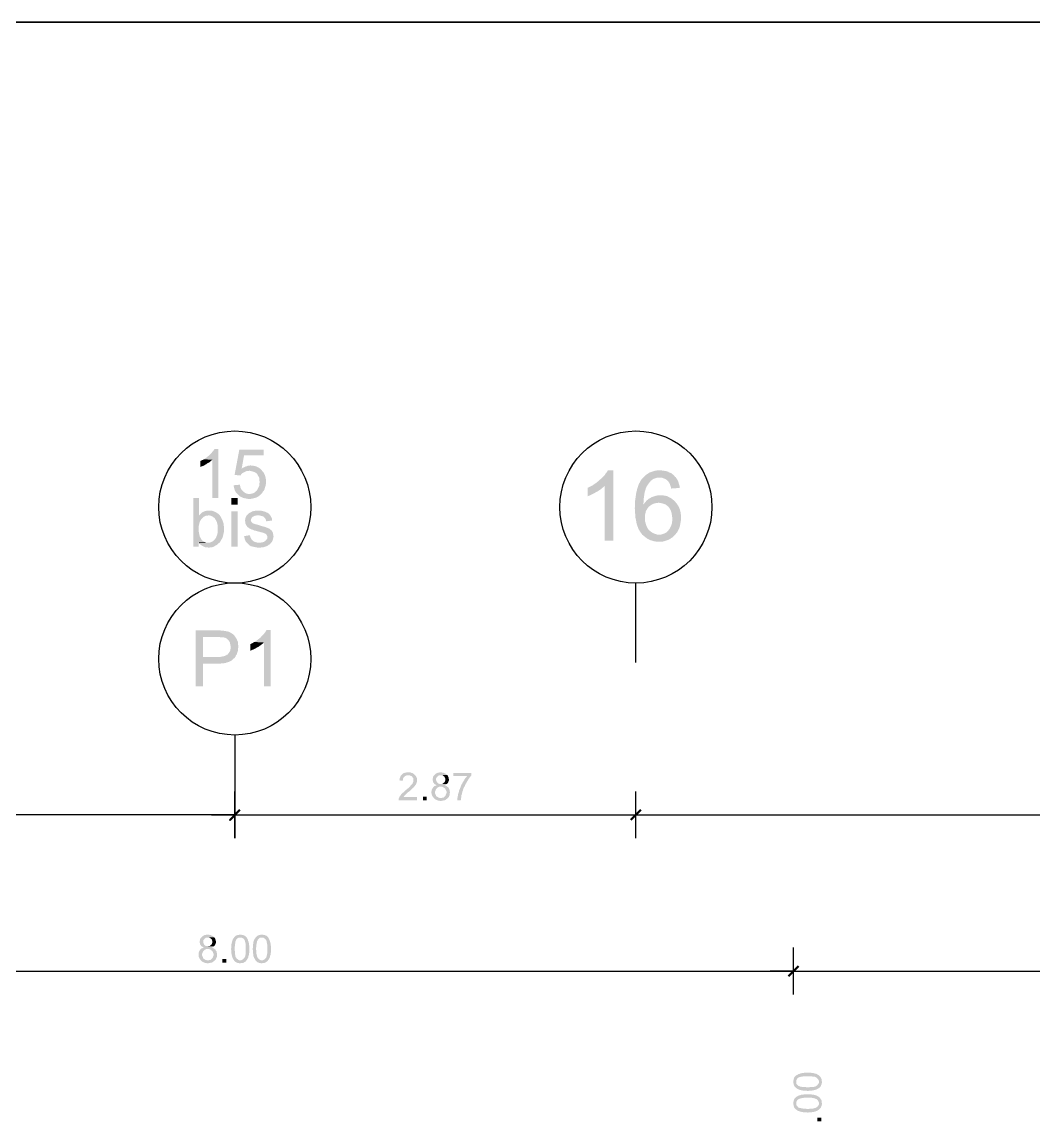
# Model space of a CAD drawing. Header units: millimetres. Extents: x 0.3 to 47.5, y 0.1 to 28.
# Drawn here: x 17.993 to 20.846, y 24.862 to 27.968 of the extents above; entities that cross this region are included whole.
import ezdxf

# ---------------------------------------------------------------- set-up
doc = ezdxf.new("R2010")
doc.units = ezdxf.units.MM
doc.layers.add('PDF _Geometria', color=7, linetype='Continuous')
doc.layers.add('PDF _Riempimenti solidi', color=7, linetype='Continuous')

msp = doc.modelspace()

# ---------------------------------------------------------------- hatches: boundary and pattern name
at = {"layer": 'PDF _Riempimenti solidi', "transparency": 33554559}
for points in [[(18.5467, 26.7649), (18.5358, 26.7649), (18.5358, 26.7641), (18.5342, 26.7616), (18.5317, 26.7582), (18.5292, 26.7557), (18.5267, 26.7524), (18.5242, 26.7499), (18.5208, 26.7466), (18.5183, 26.7449), (18.5158, 26.7424), (18.5125, 26.7399), (18.51, 26.7382), (18.5067, 26.7357), (18.53, 26.7341), (18.53, 26.6266), (18.5467, 26.6266)], [(18.6742, 26.7624), (18.6058, 26.7624), (18.5925, 26.6916), (18.6083, 26.6899), (18.61, 26.6916), (18.6125, 26.6949), (18.6158, 26.6974), (18.6192, 26.6991), (18.6225, 26.7007), (18.6258, 26.7024), (18.63, 26.7024), (18.6333, 26.7032), (18.6683, 26.7057), (18.6658, 26.7082), (18.6125, 26.7091), (18.6192, 26.7466), (18.6742, 26.7466)], [(18.5067, 26.7357), (18.5033, 26.7341), (18.4992, 26.7324), (18.4958, 26.7307), (18.4958, 26.7141), (18.4967, 26.7141), (18.5, 26.7157), (18.5033, 26.7166), (18.5067, 26.7182), (18.51, 26.7207), (18.5142, 26.7224), (18.5142, 26.7232), (18.5183, 26.7257), (18.5217, 26.7274), (18.5242, 26.7299), (18.5275, 26.7324), (18.53, 26.7341)], [(18.6383, 26.7182), (18.6367, 26.7182), (18.6333, 26.7174), (18.63, 26.7174), (18.6258, 26.7157), (18.6225, 26.7149), (18.6192, 26.7132), (18.6158, 26.7116), (18.6125, 26.7091), (18.6658, 26.7082), (18.6625, 26.7107), (18.66, 26.7124), (18.6567, 26.7141), (18.6533, 26.7157), (18.6492, 26.7166), (18.6458, 26.7174), (18.6425, 26.7174)], [(18.6683, 26.7057), (18.6333, 26.7032), (18.635, 26.7032), (18.6392, 26.7024), (18.6425, 26.7016), (18.6458, 26.7007), (18.6492, 26.6991), (18.6525, 26.6974), (18.655, 26.6949), (18.6567, 26.6932), (18.6583, 26.6899), (18.66, 26.6874), (18.6617, 26.6841), (18.6625, 26.6799), (18.6625, 26.6757), (18.6633, 26.6716), (18.6625, 26.6674), (18.6625, 26.6632), (18.6617, 26.6599), (18.66, 26.6566), (18.6583, 26.6532), (18.6567, 26.6499), (18.655, 26.6474), (18.6542, 26.6466), (18.6508, 26.6441), (18.6483, 26.6416), (18.645, 26.6399), (18.6417, 26.6391), (18.6375, 26.6382), (18.6342, 26.6382), (18.6675, 26.6382), (18.67, 26.6407), (18.6708, 26.6416), (18.6725, 26.6449), (18.675, 26.6474), (18.6767, 26.6507), (18.6775, 26.6541), (18.6792, 26.6582), (18.68, 26.6616), (18.6808, 26.6657), (18.6808, 26.6791), (18.68, 26.6832), (18.6792, 26.6866), (18.6783, 26.6899), (18.6767, 26.6932), (18.6733, 26.6999), (18.6708, 26.7024)], [(19.66, 26.7041), (19.6442, 26.7041), (19.6442, 26.7032), (19.6417, 26.6991), (19.6383, 26.6949), (19.6358, 26.6907), (19.6317, 26.6866), (19.6275, 26.6824), (19.6225, 26.6782), (19.62, 26.6757), (19.6158, 26.6724), (19.6117, 26.6691), (19.6067, 26.6657), (19.6025, 26.6624), (19.6358, 26.6607), (19.6358, 26.5066), (19.66, 26.5066)], [(19.7458, 26.6857), (19.7425, 26.6816), (19.7417, 26.6816), (19.7392, 26.6782), (19.7367, 26.6741), (19.735, 26.6707), (19.7325, 26.6666), (19.7308, 26.6624), (19.7292, 26.6574), (19.7275, 26.6524), (19.7267, 26.6474), (19.725, 26.6424), (19.7242, 26.6366), (19.7225, 26.6249), (19.7217, 26.6191), (19.7217, 26.6057), (19.7208, 26.5991), (19.7208, 26.5966), (19.7217, 26.5899), (19.7217, 26.5832), (19.7225, 26.5766), (19.7225, 26.5707), (19.7242, 26.5649), (19.725, 26.5591), (19.7258, 26.5541), (19.7275, 26.5491), (19.7292, 26.5449), (19.7308, 26.5399), (19.7333, 26.5357), (19.735, 26.5324), (19.74, 26.5257), (19.7417, 26.5232), (19.75, 26.5166), (19.7542, 26.5132), (19.7583, 26.5107), (19.7633, 26.5082), (19.7683, 26.5066), (19.7733, 26.5049), (19.7783, 26.5041), (19.7842, 26.5032), (19.7958, 26.5032), (19.8017, 26.5041), (19.8117, 26.5074), (19.8167, 26.5091), (19.8208, 26.5116), (19.8217, 26.5124), (19.8258, 26.5149), (19.83, 26.5182), (19.8342, 26.5224), (19.7892, 26.5232), (19.7842, 26.5232), (19.7742, 26.5266), (19.7692, 26.5291), (19.7683, 26.5299), (19.7642, 26.5332), (19.76, 26.5366), (19.7567, 26.5416), (19.7542, 26.5466), (19.7533, 26.5491), (19.7517, 26.5541), (19.75, 26.5599), (19.7492, 26.5649), (19.7492, 26.5782), (19.7508, 26.5832), (19.7517, 26.5882), (19.7542, 26.5932), (19.7567, 26.5974), (19.76, 26.6016), (19.7633, 26.6041), (19.7675, 26.6074), (19.745, 26.6082), (19.745, 26.6116), (19.7458, 26.6174), (19.7458, 26.6241), (19.7467, 26.6299), (19.7475, 26.6357), (19.7483, 26.6407), (19.7492, 26.6449), (19.7508, 26.6499), (19.7517, 26.6532), (19.7533, 26.6574), (19.7567, 26.6624), (19.7592, 26.6666), (19.7625, 26.6707), (19.7658, 26.6749), (19.77, 26.6782), (19.7742, 26.6807), (19.7792, 26.6824), (19.785, 26.6841), (19.79, 26.6841)], [(19.7917, 26.7041), (19.7825, 26.7041), (19.7775, 26.7032), (19.7725, 26.7016), (19.7625, 26.6982), (19.7583, 26.6957), (19.7533, 26.6924), (19.75, 26.6891), (19.7458, 26.6857), (19.79, 26.6841), (19.7958, 26.6841), (19.8008, 26.6824), (19.8058, 26.6807), (19.8108, 26.6774), (19.8142, 26.6741), (19.815, 26.6732), (19.8175, 26.6699), (19.82, 26.6649), (19.8217, 26.6599), (19.8233, 26.6532), (19.8475, 26.6549), (19.8475, 26.6591), (19.8458, 26.6641), (19.8442, 26.6699), (19.8425, 26.6749), (19.84, 26.6791), (19.8367, 26.6841), (19.8333, 26.6874), (19.83, 26.6916), (19.8275, 26.6932), (19.8233, 26.6966), (19.8183, 26.6982), (19.8142, 26.7007), (19.8092, 26.7024), (19.8033, 26.7032), (19.7975, 26.7041)], [(18.6075, 26.6641), (18.59, 26.6624), (18.59, 26.6607), (18.5908, 26.6566), (18.5925, 26.6499), (18.5958, 26.6432), (18.5983, 26.6399), (18.6008, 26.6374), (18.6033, 26.6349), (18.6058, 26.6332), (18.6083, 26.6307), (18.6117, 26.6291), (18.615, 26.6274), (18.6217, 26.6257), (18.6258, 26.6249), (18.63, 26.6241), (18.6383, 26.6241), (18.6425, 26.6249), (18.6458, 26.6257), (18.6492, 26.6266), (18.6533, 26.6274), (18.6558, 26.6291), (18.6592, 26.6307), (18.6625, 26.6332), (18.665, 26.6357), (18.6675, 26.6382), (18.63, 26.6382), (18.6258, 26.6391), (18.6225, 26.6407), (18.62, 26.6424), (18.6167, 26.6449), (18.615, 26.6466), (18.6125, 26.6491), (18.6108, 26.6524), (18.6092, 26.6557), (18.6083, 26.6599)], [(19.6025, 26.6624), (19.5975, 26.6599), (19.5925, 26.6574), (19.5875, 26.6549), (19.5875, 26.6316), (19.5883, 26.6316), (19.5925, 26.6332), (19.6075, 26.6407), (19.6133, 26.6441), (19.6142, 26.6441), (19.6242, 26.6507), (19.6283, 26.6541), (19.6325, 26.6574), (19.6358, 26.6607)], [(18.4925, 26.6266), (18.4758, 26.6266), (18.4758, 26.4891), (18.4917, 26.4891), (18.4917, 26.5016), (18.51, 26.5016), (18.5067, 26.5032), (18.5042, 26.5049), (18.5008, 26.5074), (18.4983, 26.5107), (18.4967, 26.5141), (18.495, 26.5166), (18.4942, 26.5191), (18.4933, 26.5224), (18.4925, 26.5266), (18.4917, 26.5307), (18.4917, 26.5482), (18.4925, 26.5516), (18.4933, 26.5557), (18.4942, 26.5591), (18.4958, 26.5624), (18.4975, 26.5649), (18.4992, 26.5674), (18.5025, 26.5707), (18.505, 26.5732), (18.5117, 26.5766), (18.515, 26.5766), (18.5183, 26.5774), (18.4925, 26.5774)], [(19.7933, 26.6341), (19.7875, 26.6341), (19.7817, 26.6332), (19.7767, 26.6316), (19.7717, 26.6299), (19.7667, 26.6282), (19.765, 26.6266), (19.76, 26.6241), (19.7558, 26.6207), (19.7525, 26.6174), (19.7483, 26.6124), (19.745, 26.6082), (19.7675, 26.6074), (19.7725, 26.6099), (19.7775, 26.6116), (19.7825, 26.6124), (19.7883, 26.6132), (19.8342, 26.6166), (19.8317, 26.6191), (19.8233, 26.6257), (19.8183, 26.6282), (19.8142, 26.6307), (19.8092, 26.6324), (19.8042, 26.6332), (19.7983, 26.6341)], [(18.52, 26.5907), (18.5142, 26.5907), (18.5108, 26.5899), (18.5075, 26.5891), (18.5042, 26.5874), (18.5008, 26.5857), (18.4983, 26.5832), (18.4958, 26.5807), (18.4925, 26.5774), (18.5217, 26.5774), (18.525, 26.5766), (18.5283, 26.5749), (18.5317, 26.5732), (18.535, 26.5707), (18.5375, 26.5682), (18.5375, 26.5674), (18.5392, 26.5649), (18.5408, 26.5624), (18.5425, 26.5591), (18.5442, 26.5524), (18.545, 26.5482), (18.545, 26.5299), (18.5442, 26.5257), (18.5433, 26.5224), (18.5417, 26.5191), (18.5408, 26.5157), (18.5392, 26.5132), (18.5375, 26.5107), (18.5342, 26.5074), (18.5317, 26.5049), (18.525, 26.5016), (18.5217, 26.5007), (18.5183, 26.5007), (18.4933, 26.4991), (18.4958, 26.4957), (18.4992, 26.4932), (18.5017, 26.4916), (18.505, 26.4899), (18.5083, 26.4882), (18.5117, 26.4874), (18.5158, 26.4874), (18.5192, 26.4866), (18.52, 26.4866), (18.5242, 26.4874), (18.5275, 26.4874), (18.5308, 26.4882), (18.535, 26.4899), (18.5375, 26.4916), (18.5408, 26.4932), (18.5442, 26.4957), (18.5467, 26.4982), (18.55, 26.5007), (18.5508, 26.5016), (18.5525, 26.5041), (18.5542, 26.5074), (18.5558, 26.5099), (18.5575, 26.5132), (18.5592, 26.5166), (18.56, 26.5199), (18.5608, 26.5241), (18.5617, 26.5274), (18.5625, 26.5316), (18.5625, 26.5457), (18.5617, 26.5499), (18.5617, 26.5532), (18.5608, 26.5574), (18.5592, 26.5607), (18.5583, 26.5641), (18.5533, 26.5741), (18.5508, 26.5774), (18.55, 26.5782), (18.5475, 26.5816), (18.5442, 26.5832), (18.5408, 26.5857), (18.5375, 26.5874), (18.535, 26.5882), (18.5317, 26.5899), (18.5275, 26.5907), (18.5242, 26.5907)], [(18.6592, 26.5907), (18.6517, 26.5907), (18.6475, 26.5899), (18.6442, 26.5891), (18.6433, 26.5891), (18.6367, 26.5857), (18.6333, 26.5841), (18.6325, 26.5832), (18.63, 26.5807), (18.6275, 26.5782), (18.66, 26.5774), (18.6617, 26.5774), (18.6658, 26.5766), (18.6725, 26.5749), (18.675, 26.5732), (18.6775, 26.5707), (18.6792, 26.5682), (18.6808, 26.5649), (18.6817, 26.5607), (18.6983, 26.5632), (18.6983, 26.5649), (18.6975, 26.5691), (18.6942, 26.5757), (18.6925, 26.5782), (18.6917, 26.5791), (18.69, 26.5816), (18.6867, 26.5841), (18.6833, 26.5857), (18.6792, 26.5874), (18.6775, 26.5882), (18.6742, 26.5891), (18.6708, 26.5899), (18.6667, 26.5907), (18.6633, 26.5907)], [(19.8342, 26.6166), (19.7883, 26.6132), (19.7925, 26.6124), (19.7975, 26.6116), (19.8025, 26.6099), (19.8075, 26.6082), (19.8117, 26.6049), (19.8158, 26.6016), (19.8175, 26.5991), (19.82, 26.5957), (19.8225, 26.5907), (19.8242, 26.5857), (19.825, 26.5807), (19.8258, 26.5749), (19.8267, 26.5691), (19.8267, 26.5649), (19.8258, 26.5591), (19.825, 26.5532), (19.8233, 26.5482), (19.8208, 26.5432), (19.8183, 26.5391), (19.8158, 26.5357), (19.8133, 26.5332), (19.8092, 26.5291), (19.8042, 26.5266), (19.7992, 26.5249), (19.7942, 26.5232), (19.7892, 26.5232), (19.8342, 26.5224), (19.8375, 26.5266), (19.8408, 26.5307), (19.8433, 26.5357), (19.8442, 26.5382), (19.8467, 26.5432), (19.8483, 26.5491), (19.85, 26.5591), (19.8508, 26.5649), (19.8508, 26.5782), (19.85, 26.5841), (19.8492, 26.5891), (19.8475, 26.5949), (19.8458, 26.5991), (19.8433, 26.6041), (19.8408, 26.6082), (19.8375, 26.6124)], [(18.6275, 26.5782), (18.625, 26.5749), (18.6242, 26.5732), (18.6233, 26.5699), (18.6225, 26.5666), (18.6217, 26.5624), (18.6225, 26.5599), (18.6225, 26.5557), (18.6242, 26.5524), (18.6258, 26.5491), (18.6275, 26.5466), (18.63, 26.5441), (18.6333, 26.5416), (18.6367, 26.5399), (18.6392, 26.5382), (18.6417, 26.5374), (18.645, 26.5366), (18.6483, 26.5349), (18.6525, 26.5341), (18.6575, 26.5324), (18.6625, 26.5316), (18.6667, 26.5299), (18.6717, 26.5291), (18.675, 26.5274), (18.6775, 26.5266), (18.68, 26.5257), (18.6825, 26.5232), (18.6842, 26.5199), (18.685, 26.5166), (18.685, 26.5149), (18.6842, 26.5116), (18.6817, 26.5082), (18.6792, 26.5057), (18.6742, 26.5024), (18.67, 26.5016), (18.6667, 26.5007), (18.6617, 26.5007), (18.6275, 26.4999), (18.63, 26.4974), (18.6325, 26.4949), (18.6333, 26.4941), (18.6358, 26.4924), (18.6383, 26.4907), (18.6417, 26.4899), (18.645, 26.4891), (18.6492, 26.4882), (18.6533, 26.4874), (18.6575, 26.4866), (18.665, 26.4866), (18.6683, 26.4874), (18.6725, 26.4874), (18.6758, 26.4882), (18.68, 26.4899), (18.6833, 26.4907), (18.6867, 26.4924), (18.6892, 26.4949), (18.6925, 26.4966), (18.695, 26.4999), (18.6975, 26.5024), (18.7, 26.5074), (18.7008, 26.5107), (18.7017, 26.5149), (18.7025, 26.5182), (18.7017, 26.5224), (18.7008, 26.5266), (18.7, 26.5299), (18.6983, 26.5332), (18.6967, 26.5349), (18.6933, 26.5374), (18.6908, 26.5399), (18.6867, 26.5416), (18.685, 26.5424), (18.6825, 26.5432), (18.6792, 26.5449), (18.6758, 26.5457), (18.6717, 26.5466), (18.6667, 26.5482), (18.6617, 26.5499), (18.6558, 26.5516), (18.6517, 26.5524), (18.6492, 26.5532), (18.6467, 26.5541), (18.6433, 26.5557), (18.6408, 26.5582), (18.6392, 26.5607), (18.6383, 26.5641), (18.6392, 26.5674), (18.6408, 26.5707), (18.6433, 26.5732), (18.645, 26.5741), (18.6475, 26.5757), (18.6508, 26.5766), (18.655, 26.5774), (18.66, 26.5774)], [(18.51, 26.5016), (18.4917, 26.5016), (18.4933, 26.4991), (18.5183, 26.5007), (18.5133, 26.5007)], [(18.6358, 26.5216), (18.6192, 26.5191), (18.62, 26.5174), (18.6208, 26.5132), (18.6217, 26.5091), (18.6233, 26.5057), (18.625, 26.5024), (18.6275, 26.4999), (18.6617, 26.5007), (18.6575, 26.5007), (18.6533, 26.5016), (18.65, 26.5024), (18.6467, 26.5041), (18.6442, 26.5057), (18.6417, 26.5082), (18.64, 26.5107), (18.6367, 26.5174)], [(18.5425, 26.2532), (18.4825, 26.2532), (18.4825, 26.0957), (18.5033, 26.0957), (18.5033, 26.1599), (18.5533, 26.1599), (18.5583, 26.1607), (18.5625, 26.1607), (18.5675, 26.1616), (18.5717, 26.1632), (18.575, 26.1641), (18.5792, 26.1657), (18.5825, 26.1674), (18.585, 26.1691), (18.5875, 26.1716), (18.59, 26.1741), (18.5925, 26.1757), (18.5033, 26.1782), (18.5033, 26.2349), (18.5442, 26.2349), (18.5942, 26.2357), (18.5917, 26.2391), (18.5892, 26.2416), (18.5858, 26.2441), (18.5825, 26.2457), (18.5792, 26.2482), (18.575, 26.2499), (18.5708, 26.2507), (18.5658, 26.2516), (18.565, 26.2516), (18.5608, 26.2524), (18.5575, 26.2524), (18.5525, 26.2532), (18.5475, 26.2532)], [(18.6942, 26.2541), (18.6817, 26.2541), (18.6817, 26.2532), (18.68, 26.2499), (18.6775, 26.2466), (18.675, 26.2432), (18.6717, 26.2399), (18.6683, 26.2366), (18.665, 26.2324), (18.6625, 26.2307), (18.6592, 26.2282), (18.6558, 26.2257), (18.6525, 26.2232), (18.6483, 26.2207), (18.675, 26.2191), (18.675, 26.0957), (18.6942, 26.0957)], [(18.5942, 26.2357), (18.5442, 26.2349), (18.5467, 26.2349), (18.5525, 26.2341), (18.5608, 26.2341), (18.5633, 26.2332), (18.5667, 26.2324), (18.5708, 26.2299), (18.5733, 26.2274), (18.5767, 26.2241), (18.5767, 26.2232), (18.5792, 26.2199), (18.5808, 26.2116), (18.5817, 26.2074), (18.5817, 26.2041), (18.5808, 26.1999), (18.58, 26.1957), (18.5783, 26.1924), (18.5758, 26.1891), (18.5733, 26.1857), (18.57, 26.1841), (18.5675, 26.1824), (18.5633, 26.1807), (18.5592, 26.1799), (18.555, 26.1791), (18.55, 26.1782), (18.5033, 26.1782), (18.5925, 26.1757), (18.595, 26.1791), (18.5967, 26.1832), (18.5992, 26.1866), (18.6, 26.1907), (18.6017, 26.1949), (18.6025, 26.1991), (18.6025, 26.2032), (18.6033, 26.2074), (18.6033, 26.2082), (18.6025, 26.2124), (18.6025, 26.2174), (18.6017, 26.2216), (18.6, 26.2249), (18.5983, 26.2291), (18.5967, 26.2316)], [(18.6483, 26.2207), (18.6442, 26.2182), (18.6408, 26.2166), (18.6367, 26.2141), (18.6367, 26.1957), (18.6408, 26.1974), (18.6442, 26.1991), (18.6483, 26.2007), (18.6525, 26.2032), (18.6567, 26.2057), (18.6575, 26.2057), (18.6617, 26.2082), (18.6658, 26.2116), (18.6692, 26.2141), (18.6725, 26.2166), (18.675, 26.2191)], [(19.1017, 25.8449), (19.0825, 25.8449), (19.0858, 25.8449), (19.0875, 25.8441), (19.0892, 25.8432), (19.0917, 25.8424), (19.0925, 25.8416), (19.0933, 25.8407), (19.0942, 25.8391), (19.0958, 25.8374), (19.0967, 25.8357), (19.0967, 25.8282), (19.0958, 25.8257), (19.095, 25.8241), (19.0942, 25.8216), (19.0925, 25.8199), (19.0917, 25.8191), (19.0908, 25.8174), (19.0892, 25.8166), (19.0883, 25.8149), (19.0817, 25.8082), (19.0792, 25.8066), (19.0775, 25.8049), (19.075, 25.8032), (19.0733, 25.8016), (19.0717, 25.7999), (19.07, 25.7982), (19.0683, 25.7966), (19.0667, 25.7957), (19.0633, 25.7924), (19.0625, 25.7916), (19.0617, 25.7899), (19.06, 25.7882), (19.0592, 25.7866), (19.0575, 25.7849), (19.0567, 25.7824), (19.0558, 25.7807), (19.055, 25.7782), (19.055, 25.7741), (19.1067, 25.7741), (19.1067, 25.7832), (19.0683, 25.7832), (19.07, 25.7849), (19.0708, 25.7866), (19.0725, 25.7882), (19.0733, 25.7891), (19.0742, 25.7899), (19.0758, 25.7916), (19.0775, 25.7932), (19.0792, 25.7949), (19.0808, 25.7966), (19.0833, 25.7982), (19.0842, 25.7991), (19.0867, 25.8007), (19.0883, 25.8024), (19.09, 25.8041), (19.0933, 25.8074), (19.095, 25.8091), (19.0967, 25.8099), (19.0975, 25.8116), (19.0983, 25.8124), (19.0992, 25.8132), (19.1008, 25.8149), (19.1017, 25.8166), (19.1033, 25.8182), (19.105, 25.8216), (19.105, 25.8224), (19.1058, 25.8249), (19.1067, 25.8266), (19.1067, 25.8357), (19.1058, 25.8382), (19.105, 25.8399), (19.1042, 25.8416), (19.1033, 25.8432)], [(19.0825, 25.8532), (19.0775, 25.8532), (19.0758, 25.8524), (19.0733, 25.8524), (19.0717, 25.8516), (19.0692, 25.8507), (19.0675, 25.8499), (19.0658, 25.8482), (19.0642, 25.8474), (19.0633, 25.8457), (19.0617, 25.8449), (19.0608, 25.8432), (19.06, 25.8416), (19.0592, 25.8391), (19.0583, 25.8374), (19.0575, 25.8349), (19.0575, 25.8324), (19.0567, 25.8307), (19.0667, 25.8291), (19.0667, 25.8316), (19.0675, 25.8341), (19.0675, 25.8357), (19.0683, 25.8374), (19.07, 25.8391), (19.0708, 25.8407), (19.0717, 25.8416), (19.0742, 25.8432), (19.0775, 25.8449), (19.1017, 25.8449), (19.1, 25.8466), (19.0983, 25.8482), (19.0967, 25.8491), (19.095, 25.8507), (19.0933, 25.8516), (19.0917, 25.8516), (19.0892, 25.8524), (19.0875, 25.8532), (19.085, 25.8532)], [(19.1733, 25.8532), (19.1708, 25.8532), (19.1683, 25.8524), (19.1658, 25.8524), (19.1642, 25.8516), (19.1625, 25.8507), (19.16, 25.8499), (19.1583, 25.8482), (19.1575, 25.8474), (19.1567, 25.8466), (19.155, 25.8449), (19.1533, 25.8432), (19.1525, 25.8416), (19.1517, 25.8391), (19.1517, 25.8374), (19.1508, 25.8349), (19.1508, 25.8307), (19.1517, 25.8291), (19.1517, 25.8266), (19.1525, 25.8249), (19.1542, 25.8232), (19.155, 25.8216), (19.1567, 25.8199), (19.1583, 25.8191), (19.1608, 25.8174), (19.1625, 25.8166), (19.16, 25.8157), (19.1583, 25.8149), (19.1558, 25.8141), (19.1542, 25.8124), (19.1533, 25.8116), (19.1517, 25.8099), (19.1517, 25.8091), (19.15, 25.8074), (19.1492, 25.8057), (19.1483, 25.8032), (19.1483, 25.8016), (19.1475, 25.7991), (19.1475, 25.7949), (19.1483, 25.7924), (19.1483, 25.7907), (19.1492, 25.7882), (19.1508, 25.7849), (19.1525, 25.7832), (19.1533, 25.7816), (19.155, 25.7799), (19.1742, 25.7807), (19.1717, 25.7807), (19.1692, 25.7816), (19.1675, 25.7816), (19.1658, 25.7832), (19.1642, 25.7841), (19.1625, 25.7849), (19.1608, 25.7866), (19.16, 25.7891), (19.1592, 25.7907), (19.1583, 25.7924), (19.1575, 25.7949), (19.1575, 25.7982), (19.1583, 25.8007), (19.1592, 25.8024), (19.16, 25.8049), (19.1608, 25.8066), (19.1625, 25.8082), (19.1633, 25.8091), (19.165, 25.8107), (19.1675, 25.8116), (19.1692, 25.8124), (19.1925, 25.8124), (19.1908, 25.8141), (19.1892, 25.8149), (19.1867, 25.8157), (19.185, 25.8166), (19.1875, 25.8174), (19.1892, 25.8191), (19.1908, 25.8199), (19.1742, 25.8207), (19.17, 25.8207), (19.1675, 25.8216), (19.1658, 25.8224), (19.1642, 25.8241), (19.1633, 25.8249), (19.1625, 25.8266), (19.1617, 25.8291), (19.1608, 25.8307), (19.1608, 25.8366), (19.1617, 25.8382), (19.1633, 25.8399), (19.1642, 25.8416), (19.1658, 25.8424), (19.1675, 25.8441), (19.1692, 25.8449), (19.1733, 25.8449), (19.1917, 25.8457), (19.19, 25.8474), (19.1892, 25.8474), (19.1883, 25.8491), (19.1858, 25.8499), (19.1842, 25.8507), (19.1808, 25.8524), (19.1783, 25.8524), (19.1758, 25.8532)], [(19.1917, 25.8457), (19.1733, 25.8449), (19.1775, 25.8449), (19.1792, 25.8441), (19.1808, 25.8432), (19.1825, 25.8416), (19.1842, 25.8407), (19.185, 25.8391), (19.1858, 25.8366), (19.1867, 25.8349), (19.1867, 25.8316), (19.1858, 25.8291), (19.1858, 25.8274), (19.1842, 25.8257), (19.1833, 25.8241), (19.1817, 25.8232), (19.18, 25.8216), (19.1783, 25.8207), (19.1742, 25.8207), (19.1908, 25.8199), (19.1925, 25.8216), (19.1933, 25.8232), (19.1942, 25.8241), (19.195, 25.8257), (19.1958, 25.8282), (19.1967, 25.8299), (19.1967, 25.8341), (19.1958, 25.8357), (19.1958, 25.8382), (19.195, 25.8399), (19.1942, 25.8424), (19.1933, 25.8441)], [(19.26, 25.8516), (19.2092, 25.8516), (19.2092, 25.8424), (19.2483, 25.8424), (19.2475, 25.8424), (19.2467, 25.8407), (19.2433, 25.8374), (19.2425, 25.8357), (19.2408, 25.8341), (19.24, 25.8316), (19.2392, 25.8299), (19.2375, 25.8282), (19.2367, 25.8257), (19.235, 25.8241), (19.2342, 25.8216), (19.2333, 25.8207), (19.2325, 25.8191), (19.2317, 25.8174), (19.2308, 25.8149), (19.23, 25.8132), (19.2292, 25.8107), (19.2283, 25.8091), (19.2275, 25.8066), (19.2267, 25.8049), (19.2258, 25.8024), (19.225, 25.8007), (19.225, 25.7982), (19.2242, 25.7966), (19.2242, 25.7957), (19.2233, 25.7932), (19.2225, 25.7907), (19.2225, 25.7882), (19.2217, 25.7857), (19.2217, 25.7841), (19.2208, 25.7816), (19.2208, 25.7757), (19.22, 25.7741), (19.23, 25.7741), (19.2308, 25.7766), (19.2308, 25.7807), (19.2317, 25.7832), (19.2317, 25.7874), (19.2325, 25.7899), (19.2333, 25.7916), (19.2333, 25.7941), (19.2342, 25.7957), (19.2342, 25.7966), (19.235, 25.7991), (19.2358, 25.8007), (19.2367, 25.8032), (19.2367, 25.8049), (19.2375, 25.8074), (19.2383, 25.8091), (19.2392, 25.8107), (19.2408, 25.8132), (19.2417, 25.8149), (19.2425, 25.8174), (19.2433, 25.8191), (19.2442, 25.8207), (19.2458, 25.8232), (19.2475, 25.8266), (19.2492, 25.8291), (19.25, 25.8307), (19.2517, 25.8332), (19.2525, 25.8349), (19.2542, 25.8366), (19.255, 25.8382), (19.2567, 25.8399), (19.2575, 25.8416), (19.2592, 25.8432), (19.26, 25.8441)], [(19.1925, 25.8124), (19.1733, 25.8124), (19.1775, 25.8124), (19.18, 25.8116), (19.1817, 25.8107), (19.1833, 25.8091), (19.185, 25.8082), (19.1867, 25.8066), (19.1875, 25.8049), (19.1883, 25.8032), (19.1892, 25.8007), (19.19, 25.7991), (19.19, 25.7949), (19.1892, 25.7924), (19.1883, 25.7907), (19.1875, 25.7882), (19.1867, 25.7866), (19.185, 25.7849), (19.1842, 25.7841), (19.1825, 25.7824), (19.18, 25.7816), (19.1783, 25.7816), (19.1758, 25.7807), (19.1742, 25.7807), (19.155, 25.7799), (19.1558, 25.7791), (19.1575, 25.7774), (19.1608, 25.7757), (19.1625, 25.7749), (19.165, 25.7741), (19.1667, 25.7732), (19.1692, 25.7732), (19.1717, 25.7724), (19.175, 25.7724), (19.1775, 25.7732), (19.18, 25.7732), (19.1817, 25.7741), (19.1842, 25.7741), (19.1858, 25.7749), (19.1875, 25.7757), (19.1892, 25.7774), (19.1908, 25.7782), (19.1925, 25.7799), (19.1942, 25.7807), (19.195, 25.7824), (19.1967, 25.7841), (19.1975, 25.7866), (19.1983, 25.7882), (19.1992, 25.7899), (19.1992, 25.7941), (19.2, 25.7966), (19.1992, 25.7991), (19.1992, 25.8016), (19.1983, 25.8032), (19.1983, 25.8057), (19.1967, 25.8074), (19.1958, 25.8091), (19.1958, 25.8099), (19.1942, 25.8116)], [(18.5167, 25.3957), (18.5142, 25.3957), (18.5117, 25.3949), (18.5092, 25.3949), (18.5075, 25.3941), (18.5058, 25.3932), (18.5033, 25.3924), (18.5017, 25.3907), (18.5008, 25.3899), (18.5, 25.3891), (18.4983, 25.3874), (18.4967, 25.3857), (18.4958, 25.3841), (18.495, 25.3816), (18.495, 25.3799), (18.4942, 25.3774), (18.4942, 25.3732), (18.495, 25.3716), (18.495, 25.3691), (18.4958, 25.3674), (18.4975, 25.3657), (18.4983, 25.3641), (18.5, 25.3624), (18.5017, 25.3616), (18.5042, 25.3599), (18.5058, 25.3591), (18.5033, 25.3582), (18.5017, 25.3574), (18.4992, 25.3566), (18.4975, 25.3549), (18.4967, 25.3541), (18.495, 25.3524), (18.495, 25.3516), (18.4933, 25.3499), (18.4925, 25.3482), (18.4917, 25.3457), (18.4917, 25.3441), (18.4908, 25.3416), (18.4908, 25.3374), (18.4917, 25.3349), (18.4917, 25.3332), (18.4925, 25.3307), (18.4933, 25.3291), (18.4942, 25.3274), (18.4958, 25.3257), (18.4967, 25.3241), (18.4983, 25.3224), (18.5175, 25.3232), (18.515, 25.3232), (18.5125, 25.3241), (18.5108, 25.3241), (18.5092, 25.3257), (18.5058, 25.3274), (18.5042, 25.3291), (18.5033, 25.3316), (18.5025, 25.3332), (18.5017, 25.3349), (18.5008, 25.3374), (18.5008, 25.3407), (18.5017, 25.3432), (18.5025, 25.3449), (18.5033, 25.3474), (18.5042, 25.3491), (18.5058, 25.3507), (18.5067, 25.3516), (18.5083, 25.3532), (18.5108, 25.3541), (18.5125, 25.3549), (18.5358, 25.3549), (18.5342, 25.3566), (18.5325, 25.3574), (18.53, 25.3582), (18.5283, 25.3591), (18.5308, 25.3599), (18.5325, 25.3616), (18.5342, 25.3624), (18.5175, 25.3632), (18.5133, 25.3632), (18.5108, 25.3641), (18.5092, 25.3649), (18.5075, 25.3666), (18.5067, 25.3674), (18.5058, 25.3691), (18.505, 25.3716), (18.5042, 25.3732), (18.5042, 25.3791), (18.505, 25.3807), (18.5067, 25.3824), (18.5075, 25.3841), (18.5092, 25.3849), (18.5108, 25.3866), (18.5125, 25.3874), (18.5167, 25.3874), (18.535, 25.3882), (18.5333, 25.3899), (18.5325, 25.3899), (18.5317, 25.3916), (18.5292, 25.3924), (18.5275, 25.3932), (18.5258, 25.3941), (18.5242, 25.3949), (18.5217, 25.3949), (18.5192, 25.3957)], [(18.535, 25.3882), (18.5167, 25.3874), (18.5208, 25.3874), (18.5225, 25.3866), (18.5242, 25.3857), (18.5258, 25.3841), (18.5275, 25.3832), (18.5283, 25.3816), (18.5292, 25.3791), (18.53, 25.3774), (18.53, 25.3741), (18.5292, 25.3716), (18.5292, 25.3699), (18.5275, 25.3682), (18.5267, 25.3666), (18.525, 25.3657), (18.5233, 25.3641), (18.5217, 25.3632), (18.5175, 25.3632), (18.5342, 25.3624), (18.5358, 25.3641), (18.5367, 25.3657), (18.5375, 25.3666), (18.5383, 25.3682), (18.5392, 25.3707), (18.54, 25.3724), (18.54, 25.3766), (18.5392, 25.3782), (18.5392, 25.3807), (18.5383, 25.3824), (18.5375, 25.3849), (18.5367, 25.3866)], [(18.5908, 25.3874), (18.59, 25.3857), (18.5883, 25.3841), (18.5875, 25.3824), (18.5867, 25.3799), (18.5858, 25.3782), (18.5858, 25.3774), (18.585, 25.3757), (18.585, 25.3741), (18.5842, 25.3716), (18.5842, 25.3699), (18.5833, 25.3674), (18.5833, 25.3582), (18.5825, 25.3557), (18.5825, 25.3541), (18.5833, 25.3516), (18.5833, 25.3432), (18.5842, 25.3416), (18.5842, 25.3391), (18.585, 25.3366), (18.585, 25.3349), (18.5858, 25.3332), (18.5867, 25.3307), (18.5875, 25.3291), (18.5883, 25.3274), (18.5892, 25.3257), (18.59, 25.3249), (18.5908, 25.3232), (18.5917, 25.3224), (18.6083, 25.3232), (18.6058, 25.3232), (18.6042, 25.3241), (18.6025, 25.3249), (18.6008, 25.3266), (18.5992, 25.3274), (18.5975, 25.3299), (18.5967, 25.3307), (18.5958, 25.3324), (18.595, 25.3341), (18.595, 25.3357), (18.5942, 25.3374), (18.5942, 25.3391), (18.5933, 25.3416), (18.5933, 25.3491), (18.5925, 25.3524), (18.5925, 25.3599), (18.5933, 25.3632), (18.5933, 25.3682), (18.5942, 25.3699), (18.5942, 25.3724), (18.595, 25.3741), (18.595, 25.3766), (18.5958, 25.3782), (18.5967, 25.3791), (18.5967, 25.3807), (18.5975, 25.3824), (18.5992, 25.3832), (18.6008, 25.3849), (18.6025, 25.3866), (18.6042, 25.3874), (18.6083, 25.3874)], [(18.6083, 25.3957), (18.6058, 25.3957), (18.6042, 25.3949), (18.6017, 25.3949), (18.6, 25.3941), (18.5975, 25.3932), (18.5958, 25.3924), (18.5908, 25.3874), (18.6117, 25.3874), (18.6133, 25.3866), (18.6167, 25.3849), (18.6183, 25.3832), (18.62, 25.3816), (18.62, 25.3807), (18.6208, 25.3799), (18.6217, 25.3782), (18.6217, 25.3766), (18.6225, 25.3749), (18.6225, 25.3732), (18.6233, 25.3716), (18.6233, 25.3691), (18.6242, 25.3666), (18.6242, 25.3432), (18.6233, 25.3416), (18.6233, 25.3391), (18.6225, 25.3374), (18.6225, 25.3349), (18.6217, 25.3332), (18.6208, 25.3324), (18.6208, 25.3307), (18.6192, 25.3291), (18.6175, 25.3274), (18.6158, 25.3257), (18.6142, 25.3249), (18.6125, 25.3241), (18.6108, 25.3232), (18.6083, 25.3232), (18.5917, 25.3224), (18.5933, 25.3207), (18.5942, 25.3199), (18.5958, 25.3182), (18.5983, 25.3174), (18.6017, 25.3157), (18.6042, 25.3157), (18.6058, 25.3149), (18.6092, 25.3149), (18.6108, 25.3157), (18.6158, 25.3157), (18.6192, 25.3174), (18.6217, 25.3191), (18.6225, 25.3199), (18.6233, 25.3199), (18.625, 25.3216), (18.6258, 25.3232), (18.6275, 25.3249), (18.6283, 25.3266), (18.63, 25.3291), (18.6308, 25.3307), (18.6317, 25.3332), (18.6317, 25.3349), (18.6325, 25.3374), (18.6333, 25.3391), (18.6333, 25.3432), (18.6342, 25.3457), (18.6342, 25.3641), (18.6333, 25.3666), (18.6333, 25.3707), (18.6325, 25.3724), (18.6325, 25.3741), (18.6317, 25.3757), (18.6308, 25.3782), (18.6308, 25.3799), (18.6292, 25.3824), (18.6267, 25.3874), (18.6233, 25.3907), (18.6217, 25.3924), (18.62, 25.3932), (18.6192, 25.3932), (18.6175, 25.3941), (18.615, 25.3949), (18.6133, 25.3949), (18.6108, 25.3957)], [(18.6517, 25.3874), (18.6508, 25.3857), (18.6492, 25.3841), (18.6483, 25.3824), (18.6475, 25.3799), (18.6467, 25.3782), (18.6467, 25.3774), (18.6458, 25.3757), (18.6458, 25.3741), (18.645, 25.3716), (18.645, 25.3699), (18.6442, 25.3674), (18.6442, 25.3582), (18.6433, 25.3557), (18.6433, 25.3541), (18.6442, 25.3516), (18.6442, 25.3432), (18.645, 25.3416), (18.645, 25.3391), (18.6458, 25.3366), (18.6458, 25.3349), (18.6467, 25.3332), (18.6475, 25.3307), (18.6483, 25.3291), (18.6492, 25.3274), (18.65, 25.3257), (18.6508, 25.3249), (18.6517, 25.3232), (18.6525, 25.3224), (18.6692, 25.3232), (18.6667, 25.3232), (18.665, 25.3241), (18.6633, 25.3249), (18.6617, 25.3266), (18.66, 25.3274), (18.6583, 25.3299), (18.6575, 25.3307), (18.6567, 25.3324), (18.6558, 25.3341), (18.6558, 25.3357), (18.655, 25.3374), (18.655, 25.3391), (18.6542, 25.3416), (18.6542, 25.3491), (18.6533, 25.3524), (18.6533, 25.3599), (18.6542, 25.3632), (18.6542, 25.3682), (18.655, 25.3699), (18.655, 25.3724), (18.6558, 25.3741), (18.6558, 25.3766), (18.6567, 25.3782), (18.6575, 25.3791), (18.6575, 25.3807), (18.6583, 25.3824), (18.66, 25.3832), (18.6617, 25.3849), (18.6633, 25.3866), (18.665, 25.3874), (18.6692, 25.3874)], [(18.6692, 25.3957), (18.6667, 25.3957), (18.665, 25.3949), (18.6625, 25.3949), (18.6608, 25.3941), (18.6583, 25.3932), (18.6567, 25.3924), (18.6517, 25.3874), (18.6725, 25.3874), (18.6742, 25.3866), (18.6775, 25.3849), (18.6792, 25.3832), (18.6808, 25.3816), (18.6808, 25.3807), (18.6817, 25.3799), (18.6825, 25.3782), (18.6825, 25.3766), (18.6833, 25.3749), (18.6833, 25.3732), (18.6842, 25.3716), (18.6842, 25.3691), (18.685, 25.3666), (18.685, 25.3432), (18.6842, 25.3416), (18.6842, 25.3391), (18.6833, 25.3374), (18.6833, 25.3349), (18.6825, 25.3332), (18.6817, 25.3324), (18.6817, 25.3307), (18.68, 25.3291), (18.6783, 25.3274), (18.6767, 25.3257), (18.6733, 25.3241), (18.6717, 25.3232), (18.6692, 25.3232), (18.6525, 25.3224), (18.6542, 25.3207), (18.655, 25.3199), (18.6567, 25.3182), (18.6592, 25.3174), (18.6625, 25.3157), (18.665, 25.3157), (18.6667, 25.3149), (18.67, 25.3149), (18.6717, 25.3157), (18.6767, 25.3157), (18.6783, 25.3166), (18.68, 25.3174), (18.6825, 25.3191), (18.6833, 25.3199), (18.6842, 25.3199), (18.6858, 25.3216), (18.6867, 25.3232), (18.6883, 25.3249), (18.6892, 25.3266), (18.6908, 25.3291), (18.6917, 25.3307), (18.6925, 25.3332), (18.6925, 25.3349), (18.6933, 25.3374), (18.6942, 25.3391), (18.6942, 25.3432), (18.695, 25.3457), (18.695, 25.3641), (18.6942, 25.3666), (18.6942, 25.3707), (18.6933, 25.3724), (18.6933, 25.3741), (18.6925, 25.3757), (18.6917, 25.3782), (18.6917, 25.3799), (18.69, 25.3824), (18.6875, 25.3874), (18.6858, 25.3891), (18.6842, 25.3907), (18.6825, 25.3924), (18.6808, 25.3932), (18.68, 25.3932), (18.6783, 25.3941), (18.6758, 25.3949), (18.6742, 25.3949), (18.6717, 25.3957)], [(18.5358, 25.3549), (18.5167, 25.3549), (18.5208, 25.3549), (18.5233, 25.3541), (18.525, 25.3532), (18.5267, 25.3516), (18.5283, 25.3507), (18.53, 25.3491), (18.5317, 25.3457), (18.5325, 25.3432), (18.5333, 25.3416), (18.5333, 25.3374), (18.5325, 25.3349), (18.5317, 25.3332), (18.5308, 25.3307), (18.53, 25.3291), (18.5283, 25.3274), (18.5275, 25.3266), (18.5258, 25.3249), (18.5233, 25.3241), (18.5217, 25.3241), (18.5192, 25.3232), (18.5175, 25.3232), (18.4983, 25.3224), (18.4992, 25.3216), (18.5008, 25.3199), (18.5025, 25.3191), (18.5042, 25.3182), (18.5058, 25.3174), (18.5083, 25.3166), (18.51, 25.3157), (18.5125, 25.3157), (18.515, 25.3149), (18.5183, 25.3149), (18.5208, 25.3157), (18.5233, 25.3157), (18.525, 25.3166), (18.5275, 25.3166), (18.5292, 25.3174), (18.5308, 25.3182), (18.5325, 25.3199), (18.5342, 25.3207), (18.5358, 25.3224), (18.5375, 25.3232), (18.5383, 25.3249), (18.54, 25.3266), (18.5408, 25.3291), (18.5417, 25.3307), (18.5425, 25.3324), (18.5425, 25.3366), (18.5433, 25.3391), (18.5425, 25.3416), (18.5425, 25.3441), (18.5417, 25.3457), (18.5417, 25.3482), (18.54, 25.3499), (18.5392, 25.3516), (18.5392, 25.3524), (18.5375, 25.3541)], [(20.1675, 24.9807), (20.1675, 24.9782), (20.1683, 24.9766), (20.1683, 24.9741), (20.1692, 24.9724), (20.17, 24.9699), (20.1708, 24.9682), (20.1725, 24.9666), (20.1742, 24.9649), (20.1758, 24.9632), (20.1758, 24.9841), (20.1767, 24.9857), (20.1775, 24.9874), (20.1783, 24.9891), (20.18, 24.9907), (20.1817, 24.9924), (20.1825, 24.9924), (20.1833, 24.9932), (20.185, 24.9941), (20.1867, 24.9941), (20.1883, 24.9949), (20.19, 24.9949), (20.1917, 24.9957), (20.1942, 24.9957), (20.1967, 24.9966), (20.22, 24.9966), (20.2217, 24.9957), (20.2242, 24.9957), (20.2258, 24.9949), (20.2283, 24.9949), (20.23, 24.9941), (20.2308, 24.9932), (20.2325, 24.9932), (20.2333, 24.9924), (20.2342, 24.9916), (20.2358, 24.9899), (20.2375, 24.9882), (20.24, 24.9832), (20.24, 24.9807), (20.2408, 24.9641), (20.2425, 24.9657), (20.2433, 24.9666), (20.245, 24.9682), (20.2458, 24.9707), (20.2475, 24.9741), (20.2475, 24.9766), (20.2483, 24.9782), (20.2483, 24.9816), (20.2475, 24.9832), (20.2475, 24.9882), (20.2458, 24.9916), (20.2442, 24.9941), (20.2433, 24.9949), (20.2433, 24.9957), (20.2417, 24.9974), (20.24, 24.9982), (20.2383, 24.9999), (20.2367, 25.0007), (20.2342, 25.0024), (20.2325, 25.0032), (20.23, 25.0041), (20.2283, 25.0041), (20.2258, 25.0049), (20.2242, 25.0057), (20.22, 25.0057), (20.2175, 25.0066), (20.1992, 25.0066), (20.1967, 25.0057), (20.1925, 25.0057), (20.1908, 25.0049), (20.1892, 25.0049), (20.1875, 25.0041), (20.185, 25.0032), (20.1833, 25.0032), (20.1808, 25.0016), (20.1792, 25.0007), (20.1775, 24.9999), (20.1758, 24.9991), (20.1742, 24.9974), (20.1725, 24.9957), (20.1708, 24.9941), (20.17, 24.9924), (20.17, 24.9916), (20.1692, 24.9899), (20.1683, 24.9874), (20.1683, 24.9857), (20.1675, 24.9832)], [(20.1758, 24.9632), (20.1775, 24.9624), (20.1792, 24.9607), (20.1808, 24.9599), (20.1833, 24.9591), (20.185, 24.9582), (20.1858, 24.9582), (20.1875, 24.9574), (20.1892, 24.9574), (20.1917, 24.9566), (20.1933, 24.9566), (20.1958, 24.9557), (20.205, 24.9557), (20.2075, 24.9549), (20.2092, 24.9549), (20.2117, 24.9557), (20.22, 24.9557), (20.2217, 24.9566), (20.2242, 24.9566), (20.2267, 24.9574), (20.2283, 24.9574), (20.23, 24.9582), (20.2325, 24.9591), (20.2342, 24.9599), (20.2358, 24.9607), (20.2375, 24.9616), (20.2383, 24.9624), (20.24, 24.9632), (20.2408, 24.9641), (20.24, 24.9807), (20.24, 24.9782), (20.2392, 24.9766), (20.2383, 24.9749), (20.2367, 24.9732), (20.2358, 24.9716), (20.2333, 24.9699), (20.2325, 24.9691), (20.2308, 24.9682), (20.2292, 24.9674), (20.2275, 24.9674), (20.2258, 24.9666), (20.2242, 24.9666), (20.2217, 24.9657), (20.2142, 24.9657), (20.2108, 24.9649), (20.2058, 24.9649), (20.2033, 24.9657), (20.195, 24.9657), (20.1933, 24.9666), (20.1908, 24.9666), (20.1892, 24.9674), (20.1867, 24.9674), (20.185, 24.9682), (20.1842, 24.9691), (20.1825, 24.9691), (20.1808, 24.9699), (20.18, 24.9716), (20.1783, 24.9732), (20.1767, 24.9749), (20.1758, 24.9766), (20.1758, 24.9807)], [(20.1675, 24.9199), (20.1675, 24.9174), (20.1683, 24.9157), (20.1683, 24.9132), (20.1692, 24.9116), (20.17, 24.9091), (20.1708, 24.9074), (20.1725, 24.9057), (20.1742, 24.9041), (20.1758, 24.9024), (20.1758, 24.9232), (20.1767, 24.9249), (20.1775, 24.9266), (20.1783, 24.9282), (20.18, 24.9299), (20.1817, 24.9316), (20.1825, 24.9316), (20.1833, 24.9324), (20.185, 24.9332), (20.1867, 24.9332), (20.1883, 24.9341), (20.19, 24.9341), (20.1917, 24.9349), (20.1942, 24.9349), (20.1967, 24.9357), (20.22, 24.9357), (20.2217, 24.9349), (20.2242, 24.9349), (20.2258, 24.9341), (20.2283, 24.9341), (20.23, 24.9332), (20.2308, 24.9324), (20.2325, 24.9324), (20.2333, 24.9316), (20.2342, 24.9307), (20.2358, 24.9291), (20.2375, 24.9274), (20.24, 24.9224), (20.24, 24.9199), (20.2408, 24.9032), (20.2425, 24.9049), (20.2433, 24.9057), (20.245, 24.9074), (20.2458, 24.9099), (20.2475, 24.9132), (20.2475, 24.9157), (20.2483, 24.9174), (20.2483, 24.9207), (20.2475, 24.9224), (20.2475, 24.9274), (20.2458, 24.9307), (20.2442, 24.9332), (20.2433, 24.9341), (20.2433, 24.9349), (20.2417, 24.9366), (20.24, 24.9374), (20.2383, 24.9391), (20.2367, 24.9399), (20.2342, 24.9416), (20.2325, 24.9424), (20.23, 24.9432), (20.2283, 24.9432), (20.2258, 24.9441), (20.2242, 24.9449), (20.22, 24.9449), (20.2175, 24.9457), (20.1992, 24.9457), (20.1967, 24.9449), (20.1925, 24.9449), (20.1908, 24.9441), (20.1892, 24.9441), (20.1875, 24.9432), (20.185, 24.9424), (20.1833, 24.9424), (20.1808, 24.9407), (20.1792, 24.9399), (20.1775, 24.9391), (20.1758, 24.9382), (20.1725, 24.9349), (20.1708, 24.9332), (20.17, 24.9316), (20.17, 24.9307), (20.1692, 24.9291), (20.1683, 24.9266), (20.1683, 24.9249), (20.1675, 24.9224)], [(20.1758, 24.9024), (20.1775, 24.9016), (20.1792, 24.8999), (20.1808, 24.8991), (20.1833, 24.8982), (20.185, 24.8974), (20.1858, 24.8974), (20.1875, 24.8966), (20.1892, 24.8966), (20.1917, 24.8957), (20.1933, 24.8957), (20.1958, 24.8949), (20.205, 24.8949), (20.2075, 24.8941), (20.2092, 24.8941), (20.2117, 24.8949), (20.22, 24.8949), (20.2217, 24.8957), (20.2242, 24.8957), (20.2267, 24.8966), (20.2283, 24.8966), (20.23, 24.8974), (20.2325, 24.8982), (20.2342, 24.8991), (20.2358, 24.8999), (20.2375, 24.9007), (20.2383, 24.9016), (20.24, 24.9024), (20.2408, 24.9032), (20.24, 24.9199), (20.24, 24.9174), (20.2383, 24.9141), (20.2367, 24.9124), (20.2358, 24.9107), (20.2333, 24.9091), (20.2325, 24.9082), (20.2308, 24.9074), (20.2292, 24.9066), (20.2275, 24.9066), (20.2258, 24.9057), (20.2242, 24.9057), (20.2217, 24.9049), (20.2142, 24.9049), (20.2108, 24.9041), (20.2058, 24.9041), (20.2033, 24.9049), (20.195, 24.9049), (20.1933, 24.9057), (20.1908, 24.9057), (20.1892, 24.9066), (20.1867, 24.9066), (20.185, 24.9074), (20.1842, 24.9082), (20.1825, 24.9082), (20.1808, 24.9091), (20.18, 24.9107), (20.1783, 24.9124), (20.1767, 24.9141), (20.1758, 24.9157), (20.1758, 24.9199)]]:
    msp.add_hatch(color=256, dxfattribs=at).paths.add_polyline_path(points)

# ---------------------------------------------------------------- linework, layer by layer
at = {"layer": 'PDF _Geometria', "lineweight": 25}
for points in [[(0.2517, 27.9682), (0.2517, 14.4324), (47.4858, 14.4324), (47.4858, 27.9682)], [(0.2517, 27.9682), (47.4858, 27.9682), (47.485, 0.1366), (0.2517, 0.1157)], [(18.5933, 25.7991), (18.5933, 25.6674)]]:
    msp.add_lwpolyline(points, close=True, dxfattribs=at)
for points in [[(19.7233, 26.1624), (19.7233, 26.3866)], [(18.5933, 25.9582), (18.5933, 25.7332), (10.0133, 25.7332), (9.8808, 25.7332), (8.8833, 25.7332), (8.7508, 25.7332), (8.7508, 25.9582)], [(18.5275, 25.7332), (18.5933, 25.7332), (18.7258, 25.7332), (19.7233, 25.7332), (19.8558, 25.7332), (29.5667, 25.7332), (29.6983, 25.7332), (31.5858, 25.7332), (31.7183, 25.7332), (39.4092, 25.7332), (39.5417, 25.7332), (41.4283, 25.7332), (41.4283, 25.9582)], [(19.7233, 25.6674), (19.7233, 25.7991)], [(20.1683, 25.2266), (20.1683, 25.3591)], [(17.0192, 25.2924), (17.1508, 25.2924), (20.1683, 25.2924), (20.1025, 25.2924)], [(20.1683, 25.2924), (20.3008, 25.2924), (22.7275, 25.2924), (22.6617, 25.2924)]]:
    msp.add_lwpolyline(points, dxfattribs=at)
at = {"layer": 'PDF _Geometria', "lineweight": 50}
msp.add_lwpolyline([(18.6075, 25.7474), (18.58, 25.7191)], close=True, dxfattribs=at)
for points in [[(19.7092, 25.7191), (19.7375, 25.7474)], [(20.1542, 25.2782), (20.1825, 25.3066)]]:
    msp.add_lwpolyline(points, dxfattribs=at)
at = {"layer": 'PDF _Geometria', "lineweight": 25}
for centre in [(18.5931, 26.6011), (19.7239, 26.6011), (18.5931, 26.1728)]:
    msp.add_circle(centre, 0.2144, dxfattribs=at)
at = {"layer": 'PDF _Riempimenti solidi', "lineweight": 25, "transparency": 33554559}
for points in [[(18.6008, 26.6074), (18.6008, 26.6266), (18.5833, 26.6074), (18.5833, 26.6266)], [(18.6008, 26.4891), (18.6008, 26.5891), (18.5833, 26.4891), (18.5833, 26.5891)], [(19.1342, 25.7741), (19.1342, 25.7849), (19.1233, 25.7741), (19.1233, 25.7849)], [(18.5692, 25.3166), (18.5692, 25.3274), (18.5583, 25.3166), (18.5583, 25.3274)], [(20.2467, 24.8691), (20.2467, 24.8799), (20.2358, 24.8691), (20.2358, 24.8799)]]:
    msp.add_solid(points, dxfattribs=at)

doc.saveas('drawing.dxf')
